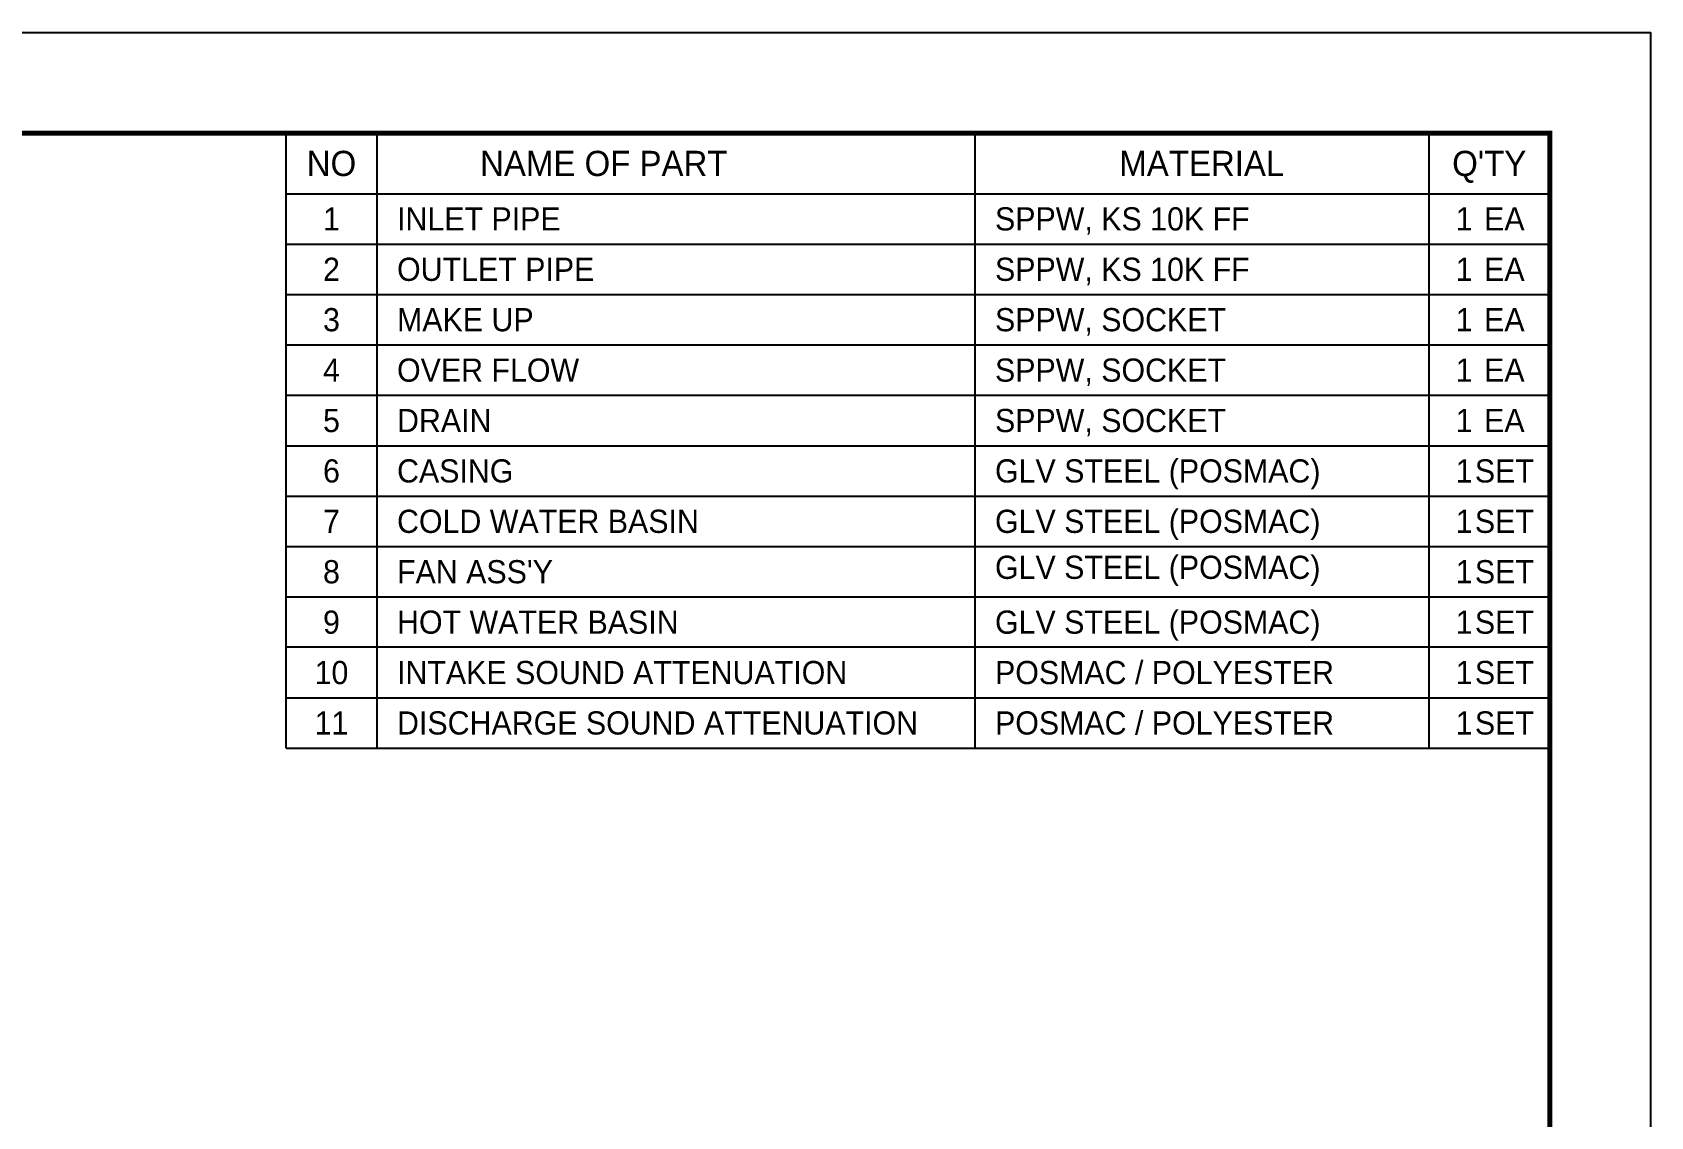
# Model space of a CAD drawing. Header units: millimetres. Extents: x -17070 to 46266, y -291348 to 34996.
# Drawn here: x 35035 to 46266, y 27467 to 34996 of the extents above; entities that cross this region are included whole.
import ezdxf
from ezdxf.enums import TextEntityAlignment as Align

# ---------------------------------------------------------------- set-up
doc = ezdxf.new("R2010")
doc.units = ezdxf.units.MM
for name, color, linetype in [('냉각탑_box', 1, 'Continuous'), ('냉각탑_form', 1, 'Continuous'), ('냉각탑_text', 3, 'Continuous')]:
    doc.layers.add(name, color=color, linetype=linetype)
doc.styles.add('돋움', font='Dotum.ttf')

msp = doc.modelspace()

# ---------------------------------------------------------------- linework, layer by layer
at = {"layer": 'Defpoints'}
msp.add_lwpolyline([(16858.5, 34996.1), (46265.7, 34996.1), (46265.7, 14201), (16858.5, 14201)], close=True, dxfattribs=at)
at = {"layer": '냉각탑_box'}
for p, q in [((36795.6, 30025.9), (36795.6, 34295.9)), ((36795.6, 34295.9), (45565.6, 34295.9)), ((37425.6, 34295.9), (37425.6, 30025.9)), ((41575.6, 34295.9), (41575.6, 30025.9)), ((44725.6, 34295.9), (44725.6, 30025.9)), ((45565.6, 34295.9), (45565.6, 30725.9)), ((36795.6, 33875.9), (45565.6, 33875.9)), ((36795.6, 33525.9), (45565.6, 33525.9)), ((36795.6, 33175.9), (45565.6, 33175.9)), ((36795.6, 32825.9), (45565.6, 32825.9)), ((36795.6, 32475.9), (45565.6, 32475.9)), ((36795.6, 32125.9), (45565.6, 32125.9)), ((36795.6, 31775.9), (45565.6, 31775.9)), ((36795.6, 31425.9), (45565.6, 31425.9)), ((36795.6, 31075.9), (45565.6, 31075.9)), ((45565.6, 30725.9), (36795.6, 30725.9)), ((36795.6, 30375.9), (45565.6, 30375.9)), ((36795.6, 30025.9), (45565.6, 30025.9))]:
    msp.add_line(p, q, dxfattribs=at)
at = {"layer": '냉각탑_form', "const_width": 35}
msp.add_lwpolyline([(17558.7, 34295.9), (17558.7, 14901.2), (45565.6, 14901.2), (45565.6, 34295.9)], close=True, dxfattribs=at)

# ---------------------------------------------------------------- texts
at = {"layer": '냉각탑_text', "style": '돋움'}
for s, height, p in [('NO', 175, (37110.6, 34085.9)), ('NAME OF PART', 175, (39000.6, 34085.9)), ('MATERIAL', 175, (43150.6, 34085.9)), ("Q'TY", 175, (45145.6, 34085.9)), ('1', 161, (37110.6, 33700.9)), ('1', 161, (44970.6, 33700.9)), ('EA', 161, (45250.6, 33700.9)), ('2', 161, (37110.6, 33350.9)), ('1', 161, (44970.6, 33350.9)), ('EA', 161, (45250.6, 33350.9)), ('3', 161, (37110.6, 33000.9)), ('1', 161, (44970.6, 33000.9)), ('EA', 161, (45250.6, 33000.9)), ('4', 161, (37110.6, 32650.9)), ('1', 161, (44970.6, 32650.9)), ('EA', 161, (45250.6, 32650.9)), ('5', 161, (37110.6, 32300.9)), ('1', 161, (44970.6, 32300.9)), ('EA', 161, (45250.6, 32300.9)), ('6', 161, (37110.6, 31950.9)), ('1', 161, (44970.6, 31950.9)), ('SET', 161, (45250.6, 31950.9)), ('7', 161, (37110.6, 31600.9)), ('1', 161, (44970.6, 31600.9)), ('SET', 161, (45250.6, 31600.9)), ('8', 161, (37110.6, 31250.9)), ('1', 161, (44970.6, 31250.9)), ('SET', 161, (45250.6, 31250.9)), ('9', 161, (37110.6, 30900.9)), ('1', 161, (44970.6, 30900.9)), ('SET', 161, (45250.6, 30900.9)), ('10', 161, (37110.6, 30550.9)), ('1', 161, (44970.6, 30550.9)), ('SET', 161, (45250.6, 30550.9)), ('11', 161, (37110.6, 30200.9)), ('1', 161, (44970.6, 30200.9)), ('SET', 161, (45250.6, 30200.9))]:
    msp.add_text(s, height=height, dxfattribs=at).set_placement(p, align=Align.MIDDLE_CENTER)
for s, p in [('INLET PIPE', (37565.6, 33700.9)), ('SPPW, KS 10K FF', (41715.6, 33700.9)), ('OUTLET PIPE', (37565.6, 33350.9)), ('SPPW, KS 10K FF', (41715.6, 33350.9)), ('MAKE UP', (37565.6, 33000.9)), ('SPPW, SOCKET', (41715.6, 33000.9)), ('OVER FLOW', (37565.6, 32650.9)), ('SPPW, SOCKET', (41715.6, 32650.9)), ('DRAIN', (37565.6, 32300.9)), ('SPPW, SOCKET', (41715.6, 32300.9)), ('CASING', (37565.6, 31950.9)), ('GLV STEEL (POSMAC)', (41715.6, 31950.9)), ('COLD WATER BASIN', (37565.6, 31600.9)), ('GLV STEEL (POSMAC)', (41715.6, 31600.9)), ('GLV STEEL (POSMAC)', (41715.6, 31281.7)), ("FAN ASS'Y", (37565.6, 31250.9)), ('HOT WATER BASIN', (37565.6, 30900.9)), ('GLV STEEL (POSMAC)', (41715.6, 30900.9)), ('INTAKE SOUND ATTENUATION', (37565.6, 30550.9)), ('POSMAC / POLYESTER', (41715.6, 30550.9)), ('DISCHARGE SOUND ATTENUATION', (37565.6, 30200.9)), ('POSMAC / POLYESTER', (41715.6, 30200.9))]:
    msp.add_text(s, height=161, dxfattribs=at).set_placement(p, align=Align.MIDDLE_LEFT)

doc.saveas('drawing.dxf')
